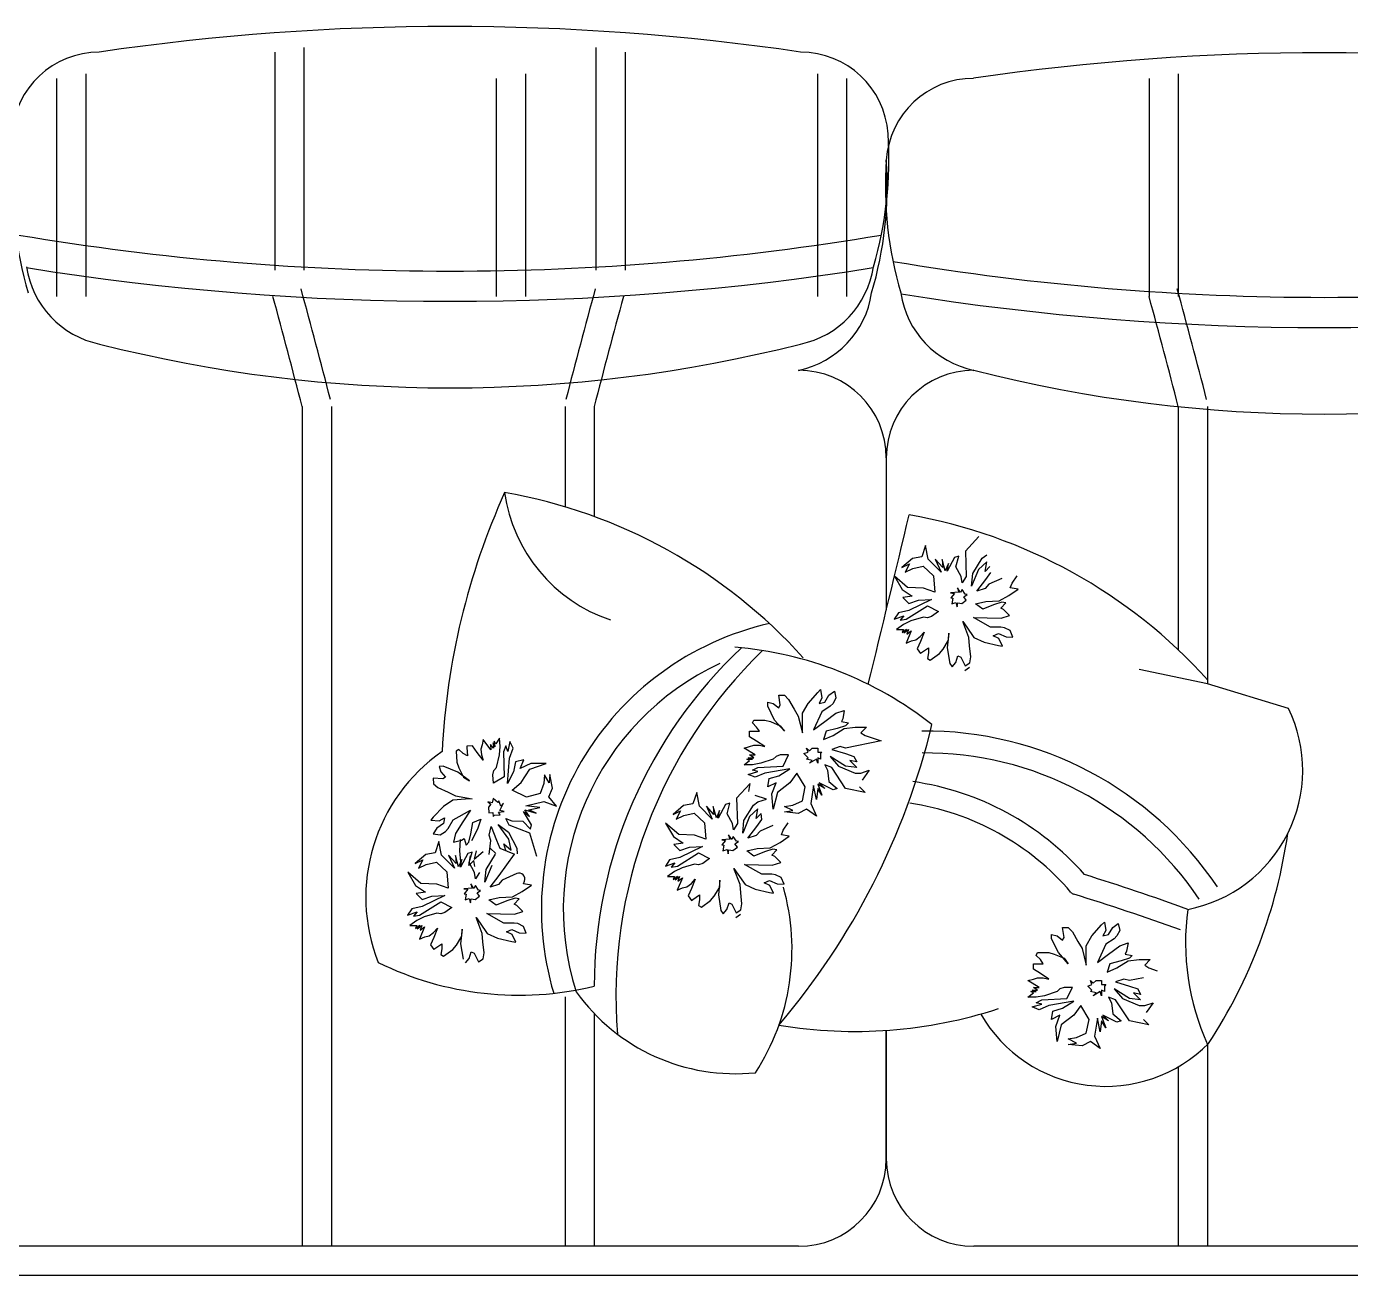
# Model space of a CAD drawing. Header units: millimetres. Extents: x -30782 to 40110, y 35885 to 73818.
# Drawn here: x 19587 to 20494, y 61384 to 62239 of the extents above; entities that cross this region are included whole.
import ezdxf

# ---------------------------------------------------------------- set-up
doc = ezdxf.new("R2010")
doc.units = ezdxf.units.MM

# ---------------------------------------------------------------- blocks, each defined once
blk = doc.blocks.new('A$C32DA33DD')
for p, q in [((1706.03, 2516.71), (1706.03, 2367.22)), ((1726.03, 2519.78), (1726.03, 2367.22)), ((1926.03, 2519.78), (1926.03, 2367.22)), ((1946.03, 2516.71), (1946.03, 2367.22)), ((1556.58, 2498.72), (1556.58, 2349.23)), ((1576.58, 2501.79), (1576.58, 2349.23)), ((1857.68, 2498.72), (1857.68, 2349.23)), ((1877.68, 2501.79), (1877.68, 2349.23)), ((2077.68, 2501.79), (2077.68, 2349.23)), ((2097.68, 2498.72), (2097.68, 2349.23)), ((2304.81, 2498.72), (2304.81, 2349.23)), ((2324.81, 2501.79), (2324.81, 2349.23)), ((1724.81, 2273.86), (1724.81, 1698.72)), ((1744.81, 2273.86), (1744.81, 1698.72)), ((1904.81, 2273.86), (1904.81, 2205.22)), ((1924.81, 2273.86), (1924.81, 2198.57)), ((2324.81, 2273.86), (2324.81, 2107.22)), ((2344.81, 2273.86), (2344.81, 2084.01)), ((2124.81, 2238.72), (2124.81, 2134.75)), ((2124.81, 2238.72), (2124.81, 2134.75)), ((2151.74, 2178.66), (2149.08, 2170.92)), ((2153.61, 2169.47), (2151.74, 2178.66)), ((2188.29, 2184.82), (2179.09, 2174.75)), ((2142.76, 2169.93), (2135.56, 2163.62)), ((2149.08, 2170.92), (2142.76, 2169.93)), ((2162.35, 2160.49), (2153.61, 2169.47)), ((2158.37, 2169.35), (2162.35, 2160.49)), ((2163.57, 2163.7), (2158.37, 2169.35)), ((2165.23, 2161.37), (2163.14, 2169.24)), ((2163.14, 2169.24), (2163.57, 2163.7)), ((2171.55, 2170.56), (2166.56, 2161.15)), ((2174.43, 2171.44), (2171.55, 2170.56)), ((2172.54, 2164.24), (2174.43, 2171.44)), ((2179.09, 2174.75), (2179.62, 2157.59)), ((2184.05, 2159.58), (2190.6, 2170.09)), ((2193.58, 2167.54), (2187.93, 2162.34)), ((2190.6, 2170.09), (2193.7, 2172.3)), ((2192.47, 2160.9), (2193.58, 2167.54)), ((2135.56, 2163.62), (2140.77, 2166.16)), ((2140.77, 2166.16), (2137.77, 2160.52)), ((2137.77, 2160.52), (2142.98, 2163.06)), ((2142.98, 2163.06), (2150.06, 2164.6)), ((2150.06, 2164.6), (2157.14, 2157.95)), ((2167.45, 2166.46), (2165.23, 2161.37)), ((2166.56, 2161.15), (2167.45, 2166.46)), ((2176.19, 2157.48), (2172.54, 2164.24)), ((2187.93, 2162.34), (2183.27, 2150.83)), ((2183.27, 2150.83), (2184.05, 2159.58)), ((2195.79, 2164.44), (2192.47, 2160.9)), ((2192.9, 2155.36), (2196.45, 2160.23)), ((2139.42, 2150), (2130.46, 2157.65)), ((2130.46, 2157.65), (2135.76, 2148.57)), ((2150.27, 2149.54), (2139.42, 2150)), ((2158.01, 2146.88), (2150.27, 2149.54)), ((2157.14, 2157.95), (2158.01, 2146.88)), ((2173.52, 2149.74), (2174.4, 2146.86)), ((2175.73, 2146.63), (2173.52, 2149.74)), ((2176.85, 2153.28), (2176.19, 2157.48)), ((2179.62, 2157.59), (2176.85, 2153.28)), ((2186.8, 2147.51), (2192.9, 2155.36)), ((2192.56, 2149.27), (2186.8, 2147.51)), ((2195.11, 2152.26), (2192.56, 2149.27)), ((2203.98, 2156.23), (2195.11, 2152.26)), ((2208.84, 2144.49), (2215.04, 2148.91)), ((2209.73, 2149.8), (2210.95, 2153.01)), ((2215.04, 2148.91), (2209.73, 2149.8)), ((2210.95, 2153.01), (2214.5, 2157.88)), ((2135.76, 2148.57), (2142.51, 2144.02)), ((2142.51, 2144.02), (2136.2, 2143.03)), ((2136.2, 2143.03), (2140.29, 2138.93)), ((2155.79, 2141.79), (2140.17, 2134.17)), ((2140.29, 2138.93), (2146.82, 2141.24)), ((2146.82, 2141.24), (2155.79, 2141.79)), ((2174.4, 2146.86), (2168.87, 2146.42)), ((2168.87, 2146.42), (2171.52, 2145.97)), ((2171.52, 2145.97), (2168.97, 2142.99)), ((2168.97, 2142.99), (2170.3, 2142.76)), ((2170.3, 2142.76), (2169.63, 2138.78)), ((2176.73, 2148.51), (2175.73, 2146.63)), ((2176.5, 2138.99), (2179.6, 2141.2)), ((2178.94, 2145.41), (2176.73, 2148.51)), ((2177.94, 2143.53), (2180.27, 2145.19)), ((2179.6, 2141.2), (2177.94, 2143.53)), ((2180.27, 2145.19), (2178.94, 2145.41)), ((2186.02, 2138.76), (2193.11, 2140.3)), ((2193.11, 2140.3), (2202.08, 2140.84)), ((2203.96, 2139.84), (2198.2, 2138.08)), ((2202.08, 2140.84), (2208.84, 2144.49)), ((2206.61, 2139.4), (2203.96, 2139.84)), ((2133.08, 2132.62), (2130.31, 2128.31)), ((2140.17, 2134.17), (2133.08, 2132.62)), ((2140.17, 2134.17), (2133.08, 2132.62)), ((2138.5, 2128.3), (2153.02, 2137.47)), ((2153.02, 2137.47), (2160.55, 2133.48)), ((2160.55, 2133.48), (2155.89, 2130.16)), ((2169.63, 2138.78), (2172.51, 2139.66)), ((2172.51, 2139.66), (2173.39, 2136.78)), ((2173.39, 2136.78), (2173.84, 2139.44)), ((2173.84, 2139.44), (2176.5, 2138.99)), ((2190.89, 2135.21), (2186.02, 2138.76)), ((2198.2, 2138.08), (2190.89, 2135.21)), ((2203.29, 2135.86), (2206.61, 2139.4)), ((2205.17, 2134.86), (2203.29, 2135.86)), ((2209.26, 2130.76), (2205.17, 2134.86)), ((2130.31, 2128.31), (2136.85, 2130.63)), ((2136.51, 2124.54), (2131.85, 2121.22)), ((2136.85, 2130.63), (2134.3, 2127.64)), ((2136.85, 2130.63), (2134.3, 2127.64)), ((2134.3, 2127.64), (2138.5, 2128.3)), ((2134.3, 2127.64), (2138.5, 2128.3)), ((2141.71, 2127.08), (2136.51, 2124.54)), ((2141.71, 2127.08), (2136.51, 2124.54)), ((2150.35, 2129.72), (2141.71, 2127.08)), ((2153.01, 2129.28), (2150.35, 2129.72)), ((2155.89, 2130.16), (2153.01, 2129.28)), ((2177.15, 2126.59), (2179.91, 2122.71)), ((2181.45, 2115.62), (2177.15, 2126.59)), ((2179.91, 2122.71), (2184.88, 2115.73)), ((2196.3, 2122.69), (2184.46, 2129.46)), ((2184.46, 2129.46), (2193.98, 2129.23)), ((2193.98, 2129.23), (2203.5, 2128.99)), ((2203.16, 2122.9), (2196.3, 2122.69)), ((2205.82, 2122.46), (2203.16, 2122.9)), ((2203.5, 2128.99), (2209.26, 2130.76)), ((2209.58, 2120.46), (2205.82, 2122.46)), ((2131.85, 2121.22), (2136.61, 2121.1)), ((2135.61, 2119.22), (2138.72, 2121.43)), ((2136.61, 2121.1), (2135.61, 2119.22)), ((2138.72, 2121.43), (2136.94, 2119)), ((2136.94, 2119), (2140.05, 2121.21)), ((2141.93, 2120.21), (2138.48, 2111.91)), ((2138.48, 2111.91), (2142.14, 2113.35)), ((2140.05, 2121.21), (2138.82, 2118)), ((2140.05, 2121.21), (2138.82, 2118)), ((2138.82, 2118), (2141.93, 2120.21)), ((2138.82, 2118), (2141.93, 2120.21)), ((2142.14, 2113.35), (2145.02, 2114.23)), ((2142.14, 2113.35), (2145.02, 2114.23)), ((2145.02, 2114.23), (2148.12, 2116.44)), ((2145.02, 2114.23), (2148.12, 2116.44)), ((2148.23, 2113.01), (2146.01, 2107.92)), ((2148.23, 2113.01), (2146.01, 2107.92)), ((2148.12, 2116.44), (2150.67, 2119.43)), ((2150.67, 2119.43), (2148.23, 2113.01)), ((2150.67, 2119.43), (2148.23, 2113.01)), ((2163.72, 2107.67), (2167.5, 2113.87)), ((2167.61, 2118.63), (2166.6, 2108.55)), ((2167.5, 2113.87), (2167.61, 2118.63)), ((2181.89, 2110.09), (2181.45, 2115.62)), ((2184.88, 2115.73), (2191.85, 2112.51)), ((2198.06, 2116.93), (2201.72, 2118.37)), ((2201.82, 2114.93), (2198.06, 2116.93)), ((2201.72, 2118.37), (2206.81, 2116.15)), ((2204.36, 2109.73), (2201.82, 2114.93)), ((2206.81, 2116.15), (2211.57, 2116.03)), ((2211.57, 2116.03), (2209.58, 2120.46)), ((2146.01, 2107.92), (2148.22, 2104.81)), ((2148.22, 2104.81), (2148.99, 2105.37)), ((2148.99, 2105.37), (2153.65, 2108.68)), ((2153.76, 2105.25), (2153.09, 2101.26)), ((2153.65, 2108.68), (2153.76, 2105.25)), ((2154.97, 2100.26), (2161.17, 2104.69)), ((2161.17, 2104.69), (2163.72, 2107.67)), ((2166.6, 2108.55), (2168.25, 2098.03)), ((2182.65, 2102.45), (2181.89, 2110.09)), ((2191.85, 2112.51), (2201.71, 2110.17)), ((2201.71, 2110.17), (2204.36, 2109.73)), ((2153.09, 2101.26), (2154.97, 2100.26)), ((2168.25, 2098.03), (2169.91, 2095.71)), ((2169.91, 2095.71), (2172.46, 2098.69)), ((2172.46, 2098.69), (2173.91, 2103.23)), ((2173.91, 2103.23), (2175.79, 2102.23)), ((2175.79, 2102.23), (2178.88, 2096.25)), ((2178.63, 2093.18), (2181.73, 2095.39)), ((2178.88, 2096.25), (2181.98, 2098.46)), ((2181.98, 2098.46), (2182.65, 2102.45)), ((2344.81, 2084.01), (2298.07, 2093.74)), ((2071.24, 2070.51), (2077.91, 2078.13)), ((2077.91, 2078.13), (2079.81, 2080.04)), ((2079.81, 2080.04), (2080.77, 2074.32)), ((2085.53, 2076.23), (2089.34, 2079.08)), ((2089.34, 2079.08), (2090.29, 2074.32)), ((2400.26, 2067.18), (2344.81, 2084.01)), ((2043.62, 2068.61), (2043.62, 2071.46)), ((2043.62, 2071.46), (2047.43, 2070.51)), ((2048.38, 2059.08), (2043.62, 2068.61)), ((2047.43, 2070.51), (2051.24, 2067.65)), ((2051.24, 2076.23), (2055.05, 2076.23)), ((2052.19, 2069.56), (2051.24, 2076.23)), ((2051.24, 2067.65), (2052.19, 2069.56)), ((2055.05, 2076.23), (2057.91, 2073.37)), ((2057.91, 2073.37), (2061.72, 2066.7)), ((2067.43, 2063.84), (2071.24, 2070.51)), ((2080.77, 2074.32), (2078.86, 2070.51)), ((2078.86, 2070.51), (2082.67, 2071.46)), ((2086.48, 2068.61), (2080.77, 2064.8)), ((2082.67, 2071.46), (2085.53, 2076.23)), ((2088.39, 2070.51), (2086.48, 2068.61)), ((2090.29, 2074.32), (2088.39, 2070.51)), ((2033.14, 2057.18), (2034.09, 2059.08)), ((2034.09, 2059.08), (2041.71, 2059.08)), ((2041.71, 2059.08), (2045.52, 2058.13)), ((2055.05, 2051.46), (2048.38, 2059.08)), ((2061.72, 2066.7), (2064.57, 2061.94)), ((2064.57, 2061.94), (2067.43, 2050.51)), ((2067.43, 2055.27), (2067.43, 2063.84)), ((2080.77, 2064.8), (2075.05, 2052.41)), ((2082.67, 2058.13), (2090.29, 2063.84)), ((2090.29, 2063.84), (2096.01, 2065.75)), ((2095.05, 2060.03), (2094.1, 2058.13)), ((2096.01, 2065.75), (2095.05, 2060.03)), ((2031.24, 2051.46), (2032.19, 2051.46)), ((2031.24, 2047.65), (2031.24, 2051.46)), ((2032.19, 2051.46), (2037.9, 2051.46)), ((2036, 2054.32), (2033.14, 2057.18)), ((2037.9, 2051.46), (2036, 2054.32)), ((2045.52, 2058.13), (2052.19, 2055.27)), ((2052.19, 2055.27), (2055.05, 2051.46)), ((2067.43, 2050.51), (2067.43, 2055.27)), ((2075.05, 2052.41), (2082.67, 2058.13)), ((2083.62, 2051.46), (2081.72, 2045.75)), ((2091.24, 2053.37), (2083.62, 2051.46)), ((2088.39, 2048.6), (2096.01, 2053.37)), ((2096.96, 2055.27), (2091.24, 2053.37)), ((2094.1, 2058.13), (2098.86, 2057.18)), ((2096.01, 2053.37), (2103.63, 2054.32)), ((2098.86, 2057.18), (2096.96, 2055.27)), ((2103.63, 2054.32), (2111.25, 2054.32)), ((2111.25, 2054.32), (2107.44, 2050.51)), ((2107.44, 2050.51), (2110.29, 2048.6)), ((1841.36, 2041.58), (1837.56, 2041.28)), ((1837.56, 2041.28), (1837.64, 2040.33)), ((1837.64, 2040.33), (1838.09, 2034.63)), ((1844.58, 2037.05), (1841.36, 2041.58)), ((1844.58, 2037.05), (1841.36, 2041.58)), ((1848.01, 2042.1), (1847.28, 2039.18)), ((1848.01, 2042.1), (1847.28, 2039.18)), ((1848.66, 2045.97), (1848.01, 2042.1)), ((1854.01, 2038.75), (1848.66, 2045.97)), ((1853.71, 2042.55), (1854.01, 2038.75)), ((1855.83, 2039.85), (1853.71, 2042.55)), ((1853.71, 2042.55), (1854.01, 2038.75)), ((1855.83, 2039.85), (1853.71, 2042.55)), ((1855.53, 2043.64), (1855.83, 2039.85)), ((1856.7, 2040.87), (1855.53, 2043.64)), ((1856.41, 2044.67), (1856.7, 2040.87)), ((1857.51, 2042.84), (1856.41, 2044.67)), ((1860.06, 2046.87), (1857.51, 2042.84)), ((1860, 2035.4), (1860.5, 2041.17)), ((1860, 2035.4), (1860.5, 2041.17)), ((1860.5, 2041.17), (1860.06, 2046.87)), ((1864.3, 2041.47), (1862.7, 2037.52)), ((1864.3, 2041.47), (1862.7, 2037.52)), ((1865.55, 2037.74), (1864.3, 2041.47)), ((1865.55, 2037.74), (1864.3, 2041.47)), ((1866.93, 2044.54), (1865.55, 2037.74)), ((1869.2, 2039.94), (1866.93, 2044.54)), ((2027.43, 2040.03), (2031.24, 2040.98)), ((2036, 2044.79), (2031.24, 2047.65)), ((2036, 2044.79), (2031.24, 2047.65)), ((2031.24, 2040.98), (2034.09, 2041.94)), ((2031.24, 2040.98), (2034.09, 2041.94)), ((2034.09, 2041.94), (2037.9, 2041.94)), ((2034.09, 2041.94), (2037.9, 2041.94)), ((2041.71, 2040.98), (2036, 2044.79)), ((2041.71, 2040.98), (2036, 2044.79)), ((2037.9, 2041.94), (2041.71, 2040.98)), ((2081.72, 2045.75), (2088.39, 2048.6)), ((2093.15, 2040.98), (2087.43, 2039.08)), ((2096.96, 2040.03), (2093.15, 2040.98)), ((2121.37, 2044.91), (2096.96, 2040.03)), ((2110.29, 2048.6), (2121.37, 2044.91)), ((1832.02, 2038.93), (1830.19, 2037.83)), ((1830.19, 2037.83), (1830.79, 2030.24)), ((1835.09, 2036.31), (1832.02, 2038.93)), ((1838.09, 2034.63), (1835.09, 2036.31)), ((1848.83, 2031.65), (1844.58, 2037.05)), ((1848.83, 2031.65), (1844.58, 2037.05)), ((1847.28, 2039.18), (1847.58, 2035.38)), ((1847.28, 2039.18), (1847.58, 2035.38)), ((1847.58, 2035.38), (1848.83, 2031.65)), ((1857.82, 2026.63), (1860, 2035.4)), ((1862.7, 2037.52), (1863.09, 2020.35)), ((1865.36, 2015.75), (1866.87, 2033.07)), ((1866.87, 2033.07), (1869.2, 2039.94)), ((1866.87, 2033.07), (1869.2, 2039.94)), ((1876.52, 2031.91), (1870.89, 2030.52)), ((1874.11, 2025.99), (1876.52, 2031.91)), ((2035.05, 2035.27), (2027.43, 2040.03)), ((2027.43, 2028.6), (2031.24, 2031.46)), ((2029.33, 2032.41), (2033.14, 2032.41)), ((2031.24, 2031.46), (2029.33, 2032.41)), ((2033.14, 2032.41), (2030.28, 2033.36)), ((2030.28, 2033.36), (2034.09, 2033.36)), ((2031.24, 2035.27), (2035.05, 2035.27)), ((2034.09, 2033.36), (2031.24, 2035.27)), ((2031.24, 2035.27), (2035.05, 2035.27)), ((2034.09, 2033.36), (2031.24, 2035.27)), ((2047.43, 2032.41), (2038.86, 2029.55)), ((2049.33, 2034.32), (2047.43, 2032.41)), ((2052.19, 2035.27), (2049.33, 2034.32)), ((2057.91, 2035.27), (2052.19, 2035.27)), ((2054.1, 2027.65), (2057.91, 2035.27)), ((2068.38, 2036.22), (2071.24, 2037.17)), ((2071.24, 2033.36), (2068.38, 2036.22)), ((2070.29, 2040.03), (2072.19, 2038.13)), ((2071.24, 2037.17), (2070.29, 2040.03)), ((2070.29, 2032.41), (2071.24, 2033.36)), ((2074.1, 2031.46), (2070.29, 2032.41)), ((2072.19, 2038.13), (2074.1, 2040.03)), ((2076.96, 2032.41), (2072.19, 2029.55)), ((2072.19, 2029.55), (2074.1, 2031.46)), ((2074.1, 2040.03), (2077.91, 2040.03)), ((2077.91, 2029.55), (2076.96, 2032.41)), ((2077.91, 2040.03), (2077.91, 2037.17)), ((2077.91, 2037.17), (2080.77, 2037.17)), ((2077.91, 2033.36), (2077.91, 2029.55)), ((2079.81, 2032.41), (2077.91, 2033.36)), ((2080.77, 2037.17), (2079.81, 2036.22)), ((2079.81, 2036.22), (2079.81, 2032.41)), ((2096.96, 2027.65), (2086.48, 2034.32)), ((2086.48, 2034.32), (2092.2, 2027.65)), ((2087.43, 2039.08), (2096.96, 2036.22)), ((2096.96, 2036.22), (2102.67, 2034.32)), ((2099.82, 2031.46), (2104.58, 2026.7)), ((2104.58, 2030.51), (2099.82, 2031.46)), ((2102.67, 2034.32), (2104.58, 2030.51)), ((1821.44, 2027.59), (1818.59, 2027.37)), ((1818.59, 2027.37), (1819.84, 2023.65)), ((1819.84, 2023.65), (1822.99, 2020.07)), ((1831.31, 2023.59), (1821.44, 2027.59)), ((1830.79, 2030.24), (1832.03, 2026.51)), ((1839.43, 2017.54), (1831.31, 2023.59)), ((1832.03, 2026.51), (1835.4, 2020.09)), ((1855.35, 2021.66), (1856.07, 2024.58)), ((1856.07, 2024.58), (1857.82, 2026.63)), ((1869.52, 2023.72), (1865.36, 2015.75)), ((1870.89, 2030.52), (1869.52, 2023.72)), ((1881.49, 2029.44), (1874.11, 2025.99)), ((1874.86, 2016.5), (1880.84, 2025.57)), ((1880.84, 2025.57), (1892.01, 2029.31)), ((1892.01, 2029.31), (1881.49, 2029.44)), ((2033.14, 2028.6), (2027.43, 2028.6)), ((2030.28, 2021.93), (2036.95, 2023.84)), ((2038.86, 2029.55), (2033.14, 2028.6)), ((2038.86, 2029.55), (2033.14, 2028.6)), ((2033.14, 2024.79), (2036.95, 2026.7)), ((2033.14, 2024.79), (2036.95, 2026.7)), ((2036.95, 2023.84), (2033.14, 2024.79)), ((2036.95, 2023.84), (2033.14, 2024.79)), ((2041.71, 2022.89), (2035.05, 2020.03)), ((2041.71, 2022.89), (2035.05, 2020.03)), ((2036.95, 2026.7), (2054.1, 2027.65)), ((2058.86, 2025.74), (2041.71, 2022.89)), ((2051.24, 2020.98), (2058.86, 2025.74)), ((2063.62, 2022.89), (2058.86, 2016.22)), ((2069.34, 2013.36), (2063.62, 2022.89)), ((2082.67, 2028.6), (2084.58, 2024.79)), ((2087.43, 2026.7), (2082.67, 2028.6)), ((2084.58, 2024.79), (2085.53, 2017.17)), ((2096.96, 2012.41), (2087.43, 2026.7)), ((2092.2, 2027.65), (2103.63, 2022.89)), ((2104.58, 2026.7), (2096.96, 2027.65)), ((2103.63, 2022.89), (2107.44, 2022.89)), ((2107.44, 2022.89), (2113.15, 2024.79)), ((2113.15, 2024.79), (2108.39, 2018.12)), ((1814.44, 2019.4), (1814.74, 2015.6)), ((1821.16, 2018.97), (1814.44, 2019.4)), ((1814.74, 2015.6), (1817.81, 2012.98)), ((1817.81, 2012.98), (1824.76, 2009.7)), ((1822.99, 2020.07), (1821.16, 2018.97)), ((1835.4, 2020.09), (1839.43, 2017.54)), ((1855.79, 2015.96), (1855.35, 2021.66)), ((1863.09, 2020.35), (1855.79, 2015.96)), ((1868.58, 2011.23), (1874.86, 2016.5)), ((1890.2, 2015.79), (1887.87, 2008.92)), ((1890.7, 2021.56), (1890.2, 2015.79)), ((1894, 2016.09), (1890.7, 2021.56)), ((1894.5, 2021.86), (1894, 2016.09)), ((1896.2, 2012.44), (1894.5, 2021.86)), ((2031.53, 2015.63), (2022.33, 2005.57)), ((2035.05, 2020.03), (2030.28, 2021.93)), ((2030.64, 2010.32), (2031.53, 2015.63)), ((2043.62, 2013.36), (2044.57, 2019.08)), ((2049.33, 2016.22), (2043.62, 2013.36)), ((2044.57, 2019.08), (2051.24, 2020.98)), ((2046.48, 2008.6), (2049.33, 2016.22)), ((2058.86, 2016.22), (2050.29, 2009.55)), ((2067.43, 2003.84), (2069.34, 2013.36)), ((2075.05, 2014.31), (2073.15, 2001.93)), ((2076.96, 2004.79), (2075.05, 2014.31)), ((2077.91, 2015.27), (2080.77, 2007.65)), ((2082.67, 2012.41), (2077.91, 2015.27)), ((2078.86, 2016.22), (2082.67, 2012.41)), ((2088.39, 2011.46), (2078.86, 2016.22)), ((2085.53, 2017.17), (2091.24, 2012.41)), ((2106.48, 2013.36), (2110.29, 2009.55)), ((1828.05, 2004.23), (1821.7, 1999.91)), ((1824.76, 2009.7), (1829.73, 2007.22)), ((1836.6, 2004.9), (1828.05, 2004.23)), ((1829.73, 2007.22), (1841.34, 2005.27)), ((1841.34, 2005.27), (1836.6, 2004.9)), ((1855.66, 2005.44), (1854.94, 2002.51)), ((1858.74, 2002.81), (1855.66, 2005.44)), ((1859.61, 2003.84), (1858.74, 2002.81)), ((1860.86, 2000.11), (1859.61, 2003.84)), ((1878.53, 2006.28), (1868.58, 2011.23)), ((1887.87, 2008.92), (1878.53, 2006.28)), ((1893.8, 2006.52), (1896.2, 2012.44)), ((1899.06, 2000.24), (1893.8, 2006.52)), ((1994.98, 2009.48), (1992.32, 2001.73)), ((1996.86, 2000.29), (1994.98, 2009.48)), ((2022.33, 2005.57), (2022.86, 1988.41)), ((2042.7, 2004.88), (2034.95, 2007.55)), ((2036.94, 2003.11), (2042.7, 2004.88)), ((2047.43, 1998.12), (2046.48, 2008.6)), ((2050.29, 2009.55), (2047.43, 1998.12)), ((2060.76, 2000.98), (2067.43, 2003.84)), ((2077.91, 2012.41), (2076.96, 2004.79)), ((2080.77, 2007.65), (2077.91, 2012.41)), ((2091.24, 2012.41), (2088.39, 2011.46)), ((2110.29, 2009.55), (2096.96, 2012.41)), ((1821.7, 1999.91), (1814.63, 1992.66)), ((1828.14, 1990.86), (1840.04, 1997.52)), ((1840.04, 1997.52), (1834.94, 1989.48)), ((1852.01, 2003.24), (1854.06, 2001.49)), ((1854.94, 2002.51), (1852.01, 2003.24)), ((1854.06, 2001.49), (1852.31, 1999.44)), ((1852.31, 1999.44), (1852.61, 1995.64)), ((1852.61, 1995.64), (1855.46, 1995.87)), ((1855.46, 1995.87), (1855.68, 1993.02)), ((1859.26, 1996.17), (1863.06, 1996.46)), ((1860.36, 1994.34), (1859.26, 1996.17)), ((1860.13, 1997.19), (1862.61, 2002.16)), ((1863.06, 1996.46), (1860.13, 1997.19)), ((1862.61, 2002.16), (1860.86, 2000.11)), ((1876.42, 1996.56), (1880.52, 1993.06)), ((1881.92, 1987.43), (1876.42, 1996.56)), ((1877.3, 1997.58), (1885.12, 1995.33)), ((1880.52, 1993.06), (1877.3, 1997.58)), ((1878.03, 2000.5), (1890.22, 2003.37)), ((1887.67, 1999.35), (1878.03, 2000.5)), ((1880.15, 1997.8), (1887.67, 1999.35)), ((1885.12, 1995.33), (1880.15, 1997.8)), ((1890.22, 2003.37), (1899.06, 2000.24)), ((1986.01, 2000.74), (1978.8, 1994.44)), ((1978.8, 1994.44), (1984.01, 1996.98)), ((1984.01, 1996.98), (1981.01, 1991.34)), ((1992.32, 2001.73), (1986.01, 2000.74)), ((1986.22, 1993.88), (1993.31, 1995.42)), ((1993.31, 1995.42), (2000.38, 1988.77)), ((2005.59, 1991.31), (1996.86, 2000.29)), ((2001.62, 2000.17), (2005.59, 1991.31)), ((2006.81, 1994.52), (2001.62, 2000.17)), ((2008.47, 1992.19), (2006.38, 2000.05)), ((2006.38, 2000.05), (2006.81, 1994.52)), ((2010.69, 1997.28), (2008.47, 1992.19)), ((2014.79, 2001.37), (2009.8, 1991.96)), ((2009.8, 1991.96), (2010.69, 1997.28)), ((2017.67, 2002.25), (2014.79, 2001.37)), ((2015.78, 1995.06), (2017.67, 2002.25)), ((2019.43, 1988.3), (2015.78, 1995.06)), ((2027.29, 1990.39), (2033.84, 2000.9)), ((2036.83, 1998.35), (2031.17, 1993.16)), ((2033.84, 2000.9), (2036.94, 2003.11)), ((2035.71, 1991.71), (2036.83, 1998.35)), ((2039.04, 1995.25), (2035.71, 1991.71)), ((2039.7, 1991.04), (2039.04, 1995.25)), ((2055.05, 2000.03), (2060.76, 2000.98)), ((2060.76, 1997.17), (2055.05, 2000.03)), ((2055.05, 1996.22), (2060.76, 1997.17)), ((2064.57, 1995.26), (2055.05, 1996.22)), ((2070.29, 1998.12), (2064.57, 1995.26)), ((2076.96, 1993.36), (2070.29, 1998.12)), ((2073.15, 2001.93), (2076.96, 1993.36)), ((1814.63, 1992.66), (1812.88, 1990.62)), ((1812.88, 1990.62), (1818.65, 1990.11)), ((1821.65, 1988.44), (1817.12, 1985.22)), ((1818.65, 1990.11), (1822.3, 1992.31)), ((1822.3, 1992.31), (1821.65, 1988.44)), ((1824.79, 1984.86), (1828.14, 1990.86)), ((1834.94, 1989.48), (1829.84, 1981.44)), ((1840.36, 1981.31), (1841.66, 1989.05)), ((1841.66, 1989.05), (1847.21, 1991.4)), ((1847.21, 1991.4), (1844.88, 1984.53)), ((1852.85, 1980.38), (1854.3, 1986.22)), ((1854.3, 1986.22), (1857.9, 1976.95)), ((1855.68, 1993.02), (1856.56, 1994.04)), ((1856.56, 1994.04), (1860.36, 1994.34)), ((1866.44, 1977.62), (1858.98, 1987.54)), ((1858.98, 1987.54), (1866.07, 1982.37)), ((1864.38, 1991.79), (1868.32, 1990.19)), ((1866.65, 1987.19), (1864.38, 1991.79)), ((1880.79, 1981.65), (1866.65, 1987.19)), ((1868.32, 1990.19), (1876, 1989.84)), ((1876, 1989.84), (1881.19, 1984.51)), ((1881.19, 1984.51), (1881.92, 1987.43)), ((1982.66, 1980.82), (1973.7, 1988.47)), ((1973.7, 1988.47), (1979, 1979.38)), ((1981.01, 1991.34), (1986.22, 1993.88)), ((2000.38, 1988.77), (2001.26, 1977.69)), ((2020.09, 1984.09), (2019.43, 1988.3)), ((2022.86, 1988.41), (2020.09, 1984.09)), ((2031.17, 1993.16), (2026.51, 1981.65)), ((2026.51, 1981.65), (2027.29, 1990.39)), ((2030.05, 1978.32), (2036.15, 1986.17)), ((2036.15, 1986.17), (2039.7, 1991.04)), ((2047.22, 1987.05), (2038.36, 1983.07)), ((2054.19, 1983.83), (2057.74, 1988.69)), ((1817.12, 1985.22), (1814.57, 1981.19)), ((1814.57, 1981.19), (1819.39, 1980.62)), ((1819.39, 1980.62), (1823.04, 1982.81)), ((1823.04, 1982.81), (1824.79, 1984.86)), ((1829.84, 1981.44), (1828.39, 1975.59)), ((1828.39, 1975.59), (1834.01, 1976.99)), ((1832.92, 1977.31), (1832.57, 1969.64)), ((1834.01, 1976.99), (1835.83, 1978.09)), ((1835.83, 1978.09), (1837.16, 1973.41)), ((1838.91, 1975.46), (1840.36, 1981.31)), ((1844.88, 1984.53), (1840.73, 1976.56)), ((1854.1, 1976.65), (1852.85, 1980.38)), ((1852.95, 1967.01), (1854.1, 1976.65)), ((1857.9, 1976.95), (1860.24, 1971.4)), ((1866.07, 1982.37), (1871.71, 1971.35)), ((1867.99, 1970.1), (1866.44, 1977.62)), ((1885.53, 1965.74), (1880.79, 1981.65)), ((1979, 1979.38), (1985.75, 1974.83)), ((1993.51, 1980.36), (1982.66, 1980.82)), ((2001.26, 1977.69), (1993.51, 1980.36)), ((2017.64, 1977.67), (2012.11, 1977.24)), ((2012.11, 1977.24), (2014.76, 1976.79)), ((2014.76, 1976.79), (2012.21, 1973.8)), ((2016.76, 1980.55), (2017.64, 1977.67)), ((2018.97, 1977.45), (2016.76, 1980.55)), ((2019.97, 1979.33), (2018.97, 1977.45)), ((2022.18, 1976.23), (2019.97, 1979.33)), ((2035.81, 1980.09), (2030.05, 1978.32)), ((2038.36, 1983.07), (2035.81, 1980.09)), ((2052.08, 1975.3), (2058.28, 1979.73)), ((2052.97, 1980.62), (2054.19, 1983.83)), ((2058.28, 1979.73), (2052.97, 1980.62)), ((1815.8, 1968.18), (1809.49, 1967.19)), ((1818.47, 1975.93), (1815.8, 1968.18)), ((1820.34, 1966.74), (1818.47, 1975.93)), ((1832.57, 1969.64), (1833.16, 1962.04)), ((1838.28, 1967.82), (1833.28, 1958.41)), ((1837.16, 1973.41), (1838.91, 1975.46)), ((1841.16, 1968.7), (1838.28, 1967.82)), ((1839.27, 1961.51), (1841.16, 1968.7)), ((1844.03, 1969.65), (1842.58, 1963.8)), ((1842.58, 1963.8), (1848.85, 1969.07)), ((1853.45, 1971.34), (1857.55, 1967.84)), ((1860.24, 1971.4), (1870.34, 1967.31)), ((1862.87, 1974.47), (1867.99, 1970.1)), ((1864.19, 1969.8), (1862.87, 1974.47)), ((1871.71, 1971.35), (1872.01, 1967.55)), ((1985.75, 1974.83), (1979.44, 1973.84)), ((1979.44, 1973.84), (1983.53, 1969.74)), ((1981.75, 1959.11), (1996.26, 1968.29)), ((1999.04, 1972.6), (1983.41, 1964.98)), ((1983.53, 1969.74), (1990.07, 1972.06)), ((1990.07, 1972.06), (1999.04, 1972.6)), ((1996.26, 1968.29), (2003.79, 1964.29)), ((2012.21, 1973.8), (2013.54, 1973.58)), ((2013.54, 1973.58), (2012.87, 1969.59)), ((2012.87, 1969.59), (2015.75, 1970.48)), ((2015.75, 1970.48), (2016.64, 1967.6)), ((2016.64, 1967.6), (2017.08, 1970.25)), ((2017.08, 1970.25), (2019.74, 1969.81)), ((2019.74, 1969.81), (2022.84, 1972.02)), ((2021.18, 1974.35), (2023.51, 1976)), ((2022.84, 1972.02), (2021.18, 1974.35)), ((2023.51, 1976), (2022.18, 1976.23)), ((2029.26, 1969.57), (2036.35, 1971.12)), ((2034.13, 1966.03), (2029.26, 1969.57)), ((2041.44, 1968.89), (2034.13, 1966.03)), ((2036.35, 1971.12), (2045.32, 1971.66)), ((2047.2, 1970.66), (2041.44, 1968.89)), ((2045.32, 1971.66), (2052.08, 1975.3)), ((2046.53, 1966.67), (2049.86, 1970.21)), ((2049.86, 1970.21), (2047.2, 1970.66)), ((1809.49, 1967.19), (1802.28, 1960.89)), ((1802.28, 1960.89), (1807.49, 1963.43)), ((1807.49, 1963.43), (1804.49, 1957.79)), ((1804.49, 1957.79), (1809.7, 1960.33)), ((1809.7, 1960.33), (1816.79, 1961.87)), ((1816.79, 1961.87), (1823.87, 1955.22)), ((1829.08, 1957.76), (1820.34, 1966.74)), ((1830.3, 1960.97), (1825.1, 1966.62)), ((1825.1, 1966.62), (1829.08, 1957.76)), ((1829.86, 1966.5), (1830.3, 1960.97)), ((1831.96, 1958.64), (1829.86, 1966.5)), ((1834.18, 1963.73), (1831.96, 1958.64)), ((1833.28, 1958.41), (1834.18, 1963.73)), ((1839.02, 1959.51), (1840.13, 1966.15)), ((1842.35, 1963.04), (1839.02, 1959.51)), ((1842.91, 1954.75), (1839.27, 1961.51)), ((1843, 1958.84), (1842.35, 1963.04)), ((1854.66, 1959.61), (1849.99, 1948.1)), ((1850.78, 1956.84), (1857.32, 1967.35)), ((1859.63, 1952.62), (1870.34, 1967.31)), ((1976.33, 1963.44), (1973.55, 1959.12)), ((1973.55, 1959.12), (1980.09, 1961.44)), ((1983.41, 1964.98), (1976.33, 1963.44)), ((1983.41, 1964.98), (1976.33, 1963.44)), ((1980.09, 1961.44), (1977.54, 1958.45)), ((1980.09, 1961.44), (1977.54, 1958.45)), ((1977.54, 1958.45), (1981.75, 1959.11)), ((1977.54, 1958.45), (1981.75, 1959.11)), ((1993.6, 1960.54), (1984.96, 1957.89)), ((1996.25, 1960.09), (1993.6, 1960.54)), ((1999.13, 1960.97), (1996.25, 1960.09)), ((2003.79, 1964.29), (1999.13, 1960.97)), ((2039.54, 1953.51), (2027.7, 1960.28)), ((2027.7, 1960.28), (2037.22, 1960.04)), ((2037.22, 1960.04), (2046.74, 1959.81)), ((2048.41, 1965.68), (2046.53, 1966.67)), ((2046.74, 1959.81), (2052.5, 1961.57)), ((2052.5, 1961.57), (2048.41, 1965.68)), ((1797.18, 1954.92), (1802.49, 1945.83)), ((1806.14, 1947.27), (1797.18, 1954.92)), ((1823.87, 1955.22), (1824.74, 1944.14)), ((1843.57, 1950.54), (1842.91, 1954.75)), ((1846.35, 1954.86), (1843.57, 1950.54)), ((1849.99, 1948.1), (1850.78, 1956.84)), ((1853.53, 1944.77), (1859.63, 1952.62)), ((1861.84, 1949.52), (1859.29, 1946.54)), ((1871.78, 1953.98), (1861.84, 1949.52)), ((1979.75, 1955.35), (1975.09, 1952.04)), ((1975.09, 1952.04), (1979.85, 1951.92)), ((1978.86, 1950.04), (1981.96, 1952.25)), ((1979.85, 1951.92), (1978.86, 1950.04)), ((1984.96, 1957.89), (1979.75, 1955.35)), ((1984.96, 1957.89), (1979.75, 1955.35)), ((1981.96, 1952.25), (1980.18, 1949.81)), ((1980.18, 1949.81), (1983.29, 1952.03)), ((1985.17, 1951.03), (1981.73, 1942.73)), ((1983.29, 1952.03), (1982.07, 1948.82)), ((1983.29, 1952.03), (1982.07, 1948.82)), ((1982.07, 1948.82), (1985.17, 1951.03)), ((1982.07, 1948.82), (1985.17, 1951.03)), ((1991.36, 1947.25), (1993.92, 1950.24)), ((1993.92, 1950.24), (1991.47, 1943.82)), ((1993.92, 1950.24), (1991.47, 1943.82)), ((2010.86, 1949.44), (2009.85, 1939.37)), ((2010.74, 1944.68), (2010.86, 1949.44)), ((2020.39, 1957.41), (2023.15, 1953.53)), ((2024.69, 1946.44), (2020.39, 1957.41)), ((2023.15, 1953.53), (2028.12, 1946.54)), ((2046.4, 1953.72), (2039.54, 1953.51)), ((2049.06, 1953.27), (2046.4, 1953.72)), ((2052.82, 1951.28), (2049.06, 1953.27)), ((2054.81, 1946.84), (2052.82, 1951.28)), ((1802.49, 1945.83), (1809.24, 1941.28)), ((1809.24, 1941.28), (1802.92, 1940.29)), ((1816.99, 1946.81), (1806.14, 1947.27)), ((1824.74, 1944.14), (1816.99, 1946.81)), ((1841.13, 1944.12), (1835.59, 1943.69)), ((1835.59, 1943.69), (1838.25, 1943.24)), ((1838.25, 1943.24), (1835.7, 1940.25)), ((1842.46, 1943.9), (1840.25, 1947)), ((1840.25, 1947), (1841.13, 1944.12)), ((1843.46, 1945.78), (1842.46, 1943.9)), ((1845.67, 1942.68), (1843.46, 1945.78)), ((1844.67, 1940.8), (1846.99, 1942.45)), ((1846.33, 1938.47), (1844.67, 1940.8)), ((1846.99, 1942.45), (1845.67, 1942.68)), ((1859.29, 1946.54), (1853.53, 1944.77)), ((1868.8, 1938.11), (1875.56, 1941.75)), ((1875.56, 1941.75), (1881.77, 1946.18)), ((1876.45, 1947.07), (1877.15, 1948.91)), ((1881.77, 1946.18), (1876.45, 1947.07)), ((1981.73, 1942.73), (1985.38, 1944.16)), ((1985.38, 1944.16), (1988.26, 1945.04)), ((1985.38, 1944.16), (1988.26, 1945.04)), ((1988.26, 1945.04), (1991.36, 1947.25)), ((1988.26, 1945.04), (1991.36, 1947.25)), ((1991.47, 1943.82), (1989.25, 1938.73)), ((1991.47, 1943.82), (1989.25, 1938.73)), ((2006.97, 1938.49), (2010.74, 1944.68)), ((2025.13, 1940.9), (2024.69, 1946.44)), ((2025.89, 1933.26), (2025.13, 1940.9)), ((2028.12, 1946.54), (2035.1, 1943.32)), ((2035.1, 1943.32), (2044.95, 1940.99)), ((2041.3, 1947.75), (2044.96, 1949.18)), ((2045.06, 1945.75), (2041.3, 1947.75)), ((2044.95, 1940.99), (2047.61, 1940.54)), ((2044.96, 1949.18), (2050.05, 1946.96)), ((2047.61, 1940.54), (2045.06, 1945.75)), ((2050.05, 1946.96), (2054.81, 1946.84)), ((1806.9, 1931.43), (1799.81, 1929.89)), ((1806.9, 1931.43), (1799.81, 1929.89)), ((1802.92, 1940.29), (1807.01, 1936.19)), ((1805.23, 1925.56), (1819.75, 1934.74)), ((1822.52, 1939.05), (1806.9, 1931.43)), ((1807.01, 1936.19), (1813.55, 1938.51)), ((1813.55, 1938.51), (1822.52, 1939.05)), ((1819.75, 1934.74), (1827.27, 1930.74)), ((1835.7, 1940.25), (1837.03, 1940.03)), ((1837.03, 1940.03), (1836.36, 1936.04)), ((1836.36, 1936.04), (1839.24, 1936.93)), ((1839.24, 1936.93), (1840.12, 1934.05)), ((1840.12, 1934.05), (1840.57, 1936.7)), ((1840.57, 1936.7), (1843.22, 1936.26)), ((1843.22, 1936.26), (1846.33, 1938.47)), ((1852.74, 1936.02), (1859.83, 1937.57)), ((1857.61, 1932.48), (1852.74, 1936.02)), ((1864.92, 1935.34), (1857.61, 1932.48)), ((1859.83, 1937.57), (1868.8, 1938.11)), ((1870.68, 1937.11), (1864.92, 1935.34)), ((1870.01, 1933.12), (1873.34, 1936.66)), ((1871.9, 1932.13), (1870.01, 1933.12)), ((1873.34, 1936.66), (1870.68, 1937.11)), ((1875.99, 1928.02), (1871.9, 1932.13)), ((1989.25, 1938.73), (1991.46, 1935.63)), ((1991.46, 1935.63), (1992.24, 1936.18)), ((1992.24, 1936.18), (1996.89, 1939.5)), ((1997, 1936.06), (1996.33, 1932.08)), ((1996.33, 1932.08), (1998.21, 1931.08)), ((1996.89, 1939.5), (1997, 1936.06)), ((1998.21, 1931.08), (2004.42, 1935.5)), ((2004.42, 1935.5), (2006.97, 1938.49)), ((2009.85, 1939.37), (2011.49, 1928.85)), ((2015.7, 1929.51), (2017.15, 1934.05)), ((2017.15, 1934.05), (2019.03, 1933.05)), ((2019.03, 1933.05), (2022.12, 1927.06)), ((2025.22, 1929.27), (2025.89, 1933.26)), ((1799.81, 1929.89), (1797.04, 1925.57)), ((1797.04, 1925.57), (1803.57, 1927.89)), ((1803.57, 1927.89), (1801.02, 1924.9)), ((1803.57, 1927.89), (1801.02, 1924.9)), ((1801.02, 1924.9), (1805.23, 1925.56)), ((1801.02, 1924.9), (1805.23, 1925.56)), ((1808.44, 1924.34), (1803.23, 1921.8)), ((1808.44, 1924.34), (1803.23, 1921.8)), ((1817.08, 1926.99), (1808.44, 1924.34)), ((1819.74, 1926.54), (1817.08, 1926.99)), ((1822.62, 1927.42), (1819.74, 1926.54)), ((1827.27, 1930.74), (1822.62, 1927.42)), ((1848.18, 1912.89), (1843.87, 1923.86)), ((1843.87, 1923.86), (1846.63, 1919.98)), ((1863.02, 1919.96), (1851.18, 1926.73)), ((1851.18, 1926.73), (1860.7, 1926.49)), ((1860.7, 1926.49), (1870.23, 1926.26)), ((1870.23, 1926.26), (1875.99, 1928.02)), ((2011.49, 1928.85), (2013.15, 1926.52)), ((2013.15, 1926.52), (2015.7, 1929.51)), ((2021.87, 1924), (2024.97, 1926.21)), ((2022.12, 1927.06), (2025.22, 1929.27)), ((1803.23, 1921.8), (1798.58, 1918.49)), ((1798.58, 1918.49), (1803.34, 1918.37)), ((1802.34, 1916.49), (1805.44, 1918.7)), ((1803.34, 1918.37), (1802.34, 1916.49)), ((1805.44, 1918.7), (1803.67, 1916.26)), ((1803.67, 1916.26), (1806.77, 1918.48)), ((1808.65, 1917.48), (1805.21, 1909.18)), ((1806.77, 1918.48), (1805.55, 1915.27)), ((1806.77, 1918.48), (1805.55, 1915.27)), ((1805.55, 1915.27), (1808.65, 1917.48)), ((1805.55, 1915.27), (1808.65, 1917.48)), ((1811.75, 1911.49), (1814.85, 1913.7)), ((1811.75, 1911.49), (1814.85, 1913.7)), ((1814.85, 1913.7), (1817.4, 1916.69)), ((1817.4, 1916.69), (1814.96, 1910.27)), ((1817.4, 1916.69), (1814.96, 1910.27)), ((1834.34, 1915.89), (1833.33, 1905.82)), ((1834.22, 1911.13), (1834.34, 1915.89)), ((1846.63, 1919.98), (1851.61, 1912.99)), ((1869.89, 1920.17), (1863.02, 1919.96)), ((1864.79, 1914.2), (1868.44, 1915.63)), ((1868.55, 1912.2), (1864.79, 1914.2)), ((1868.44, 1915.63), (1873.53, 1913.41)), ((1872.54, 1919.72), (1869.89, 1920.17)), ((1876.31, 1917.73), (1872.54, 1919.72)), ((1873.53, 1913.41), (1878.29, 1913.29)), ((1878.29, 1913.29), (1876.31, 1917.73)), ((2245.61, 1917.01), (2249.42, 1917.01)), ((2246.56, 1910.34), (2245.61, 1917.01)), ((2249.42, 1917.01), (2252.28, 1914.15)), ((2252.28, 1914.15), (2256.09, 1907.49)), ((2265.61, 1911.3), (2272.28, 1918.92)), ((2272.28, 1918.92), (2274.19, 1920.82)), ((2275.14, 1915.11), (2273.23, 1911.3)), ((2274.19, 1920.82), (2275.14, 1915.11)), ((2277.04, 1912.25), (2279.9, 1917.01)), ((2279.9, 1917.01), (2283.71, 1919.87)), ((2284.66, 1915.11), (2282.76, 1911.3)), ((2283.71, 1919.87), (2284.66, 1915.11)), ((1805.21, 1909.18), (1808.87, 1910.61)), ((1808.87, 1910.61), (1811.75, 1911.49)), ((1808.87, 1910.61), (1811.75, 1911.49)), ((1814.96, 1910.27), (1812.73, 1905.18)), ((1814.96, 1910.27), (1812.73, 1905.18)), ((1812.73, 1905.18), (1814.95, 1902.08)), ((1815.72, 1902.63), (1820.38, 1905.95)), ((1820.38, 1905.95), (1820.48, 1902.51)), ((1827.9, 1901.95), (1830.45, 1904.94)), ((1830.45, 1904.94), (1834.22, 1911.13)), ((1833.33, 1905.82), (1834.98, 1895.3)), ((1848.61, 1907.35), (1848.18, 1912.89)), ((1849.38, 1899.71), (1848.61, 1907.35)), ((1851.61, 1912.99), (1858.58, 1909.78)), ((1858.58, 1909.78), (1868.43, 1907.44)), ((1868.43, 1907.44), (1871.09, 1906.99)), ((1871.09, 1906.99), (1868.55, 1912.2)), ((2237.99, 1909.39), (2237.99, 1912.25)), ((2237.99, 1912.25), (2241.8, 1911.3)), ((2242.75, 1899.87), (2237.99, 1909.39)), ((2241.8, 1911.3), (2245.61, 1908.44)), ((2245.61, 1908.44), (2246.56, 1910.34)), ((2256.09, 1907.49), (2258.95, 1902.72)), ((2261.8, 1904.63), (2265.61, 1911.3)), ((2261.8, 1896.06), (2261.8, 1904.63)), ((2275.14, 1905.58), (2269.42, 1893.2)), ((2273.23, 1911.3), (2277.04, 1912.25)), ((2280.85, 1909.39), (2275.14, 1905.58)), ((2277.04, 1898.91), (2284.66, 1904.63)), ((2282.76, 1911.3), (2280.85, 1909.39)), ((2284.66, 1904.63), (2290.38, 1906.53)), ((2290.38, 1906.53), (2289.43, 1900.82)), ((1814.95, 1902.08), (1815.72, 1902.63)), ((1820.48, 1902.51), (1819.81, 1898.53)), ((1819.81, 1898.53), (1821.69, 1897.53)), ((1821.69, 1897.53), (1827.9, 1901.95)), ((1836.64, 1892.97), (1839.19, 1895.96)), ((1839.19, 1895.96), (1840.63, 1900.5)), ((1840.63, 1900.5), (1842.51, 1899.5)), ((1842.51, 1899.5), (1845.61, 1893.51)), ((1845.61, 1893.51), (1848.71, 1895.73)), ((1848.71, 1895.73), (1849.38, 1899.71)), ((2227.51, 1897.96), (2228.47, 1899.87)), ((2230.37, 1895.1), (2227.51, 1897.96)), ((2228.47, 1899.87), (2236.09, 1899.87)), ((2232.28, 1892.25), (2230.37, 1895.1)), ((2236.09, 1899.87), (2239.9, 1898.91)), ((2239.9, 1898.91), (2246.56, 1896.06)), ((2249.42, 1892.25), (2242.75, 1899.87)), ((2246.56, 1896.06), (2249.42, 1892.25)), ((2258.95, 1902.72), (2261.8, 1891.29)), ((2261.8, 1891.29), (2261.8, 1896.06)), ((2269.42, 1893.2), (2277.04, 1898.91)), ((2291.33, 1896.06), (2285.62, 1894.15)), ((2289.43, 1900.82), (2288.47, 1898.91)), ((2288.47, 1898.91), (2293.24, 1897.96)), ((2290.38, 1894.15), (2298, 1895.1)), ((2293.24, 1897.96), (2291.33, 1896.06)), ((2298, 1895.1), (2305.62, 1895.1)), ((2305.62, 1895.1), (2301.81, 1891.29)), ((2225.61, 1892.25), (2226.56, 1892.25)), ((2225.61, 1888.44), (2225.61, 1892.25)), ((2230.37, 1885.58), (2225.61, 1888.44)), ((2230.37, 1885.58), (2225.61, 1888.44)), ((2226.56, 1892.25), (2232.28, 1892.25)), ((2278, 1892.25), (2276.09, 1886.53)), ((2276.09, 1886.53), (2282.76, 1889.39)), ((2285.62, 1894.15), (2278, 1892.25)), ((2282.76, 1889.39), (2290.38, 1894.15)), ((2301.81, 1891.29), (2304.67, 1889.39)), ((2304.67, 1889.39), (2310.38, 1887.48)), ((2221.8, 1880.82), (2225.61, 1881.77)), ((2229.42, 1876.05), (2221.8, 1880.82)), ((2225.61, 1881.77), (2228.47, 1882.72)), ((2225.61, 1881.77), (2228.47, 1882.72)), ((2228.47, 1882.72), (2232.28, 1882.72)), ((2228.47, 1882.72), (2232.28, 1882.72)), ((2236.09, 1881.77), (2230.37, 1885.58)), ((2236.09, 1881.77), (2230.37, 1885.58)), ((2232.28, 1882.72), (2236.09, 1881.77)), ((2262.76, 1877.01), (2265.61, 1877.96)), ((2265.61, 1874.15), (2262.76, 1877.01)), ((2264.66, 1880.82), (2266.57, 1878.91)), ((2265.61, 1877.96), (2264.66, 1880.82)), ((2266.57, 1878.91), (2268.47, 1880.82)), ((2268.47, 1880.82), (2272.28, 1880.82)), ((2272.28, 1880.82), (2272.28, 1877.96)), ((2272.28, 1877.96), (2275.14, 1877.96)), ((2275.14, 1877.96), (2274.19, 1877.01)), ((2274.19, 1877.01), (2274.19, 1873.2)), ((2287.52, 1881.77), (2281.81, 1879.86)), ((2281.81, 1879.86), (2291.33, 1877.01)), ((2291.33, 1880.82), (2287.52, 1881.77)), ((2300.86, 1882.72), (2291.33, 1880.82)), ((2291.33, 1877.01), (2297.05, 1875.1)), ((1904.81, 1869.65), (1904.81, 1698.72)), ((2221.8, 1869.39), (2225.61, 1872.24)), ((2227.51, 1869.39), (2221.8, 1869.39)), ((2223.7, 1873.2), (2227.51, 1873.2)), ((2225.61, 1872.24), (2223.7, 1873.2)), ((2224.66, 1874.15), (2228.47, 1874.15)), ((2227.51, 1873.2), (2224.66, 1874.15)), ((2225.61, 1876.05), (2229.42, 1876.05)), ((2228.47, 1874.15), (2225.61, 1876.05)), ((2225.61, 1876.05), (2229.42, 1876.05)), ((2228.47, 1874.15), (2225.61, 1876.05)), ((2233.23, 1870.34), (2227.51, 1869.39)), ((2233.23, 1870.34), (2227.51, 1869.39)), ((2231.32, 1867.48), (2248.47, 1868.43)), ((2241.8, 1873.2), (2233.23, 1870.34)), ((2243.71, 1875.1), (2241.8, 1873.2)), ((2246.56, 1876.05), (2243.71, 1875.1)), ((2252.28, 1876.05), (2246.56, 1876.05)), ((2248.47, 1868.43), (2252.28, 1876.05)), ((2264.66, 1873.2), (2265.61, 1874.15)), ((2268.47, 1872.24), (2264.66, 1873.2)), ((2271.33, 1873.2), (2266.57, 1870.34)), ((2266.57, 1870.34), (2268.47, 1872.24)), ((2272.28, 1870.34), (2271.33, 1873.2)), ((2272.28, 1874.15), (2272.28, 1870.34)), ((2274.19, 1873.2), (2272.28, 1874.15)), ((2277.04, 1869.39), (2278.95, 1865.58)), ((2281.81, 1867.48), (2277.04, 1869.39)), ((2291.33, 1868.43), (2280.85, 1875.1)), ((2280.85, 1875.1), (2286.57, 1868.43)), ((2286.57, 1868.43), (2298, 1863.67)), ((2298.95, 1867.48), (2291.33, 1868.43)), ((2294.19, 1872.24), (2298.95, 1867.48)), ((2298.95, 1871.29), (2294.19, 1872.24)), ((2297.05, 1875.1), (2298.95, 1871.29)), ((2224.66, 1862.72), (2231.32, 1864.62)), ((2229.42, 1860.81), (2224.66, 1862.72)), ((2227.51, 1865.58), (2231.32, 1867.48)), ((2227.51, 1865.58), (2231.32, 1867.48)), ((2231.32, 1864.62), (2227.51, 1865.58)), ((2231.32, 1864.62), (2227.51, 1865.58)), ((2236.09, 1863.67), (2229.42, 1860.81)), ((2236.09, 1863.67), (2229.42, 1860.81)), ((2253.23, 1866.53), (2236.09, 1863.67)), ((2237.99, 1854.15), (2238.94, 1859.86)), ((2238.94, 1859.86), (2245.61, 1861.77)), ((2245.61, 1861.77), (2253.23, 1866.53)), ((2257.99, 1863.67), (2253.23, 1857)), ((2263.71, 1854.15), (2257.99, 1863.67)), ((2278.95, 1865.58), (2279.9, 1857.96)), ((2291.33, 1853.19), (2281.81, 1867.48)), ((2298, 1863.67), (2301.81, 1863.67)), ((2301.81, 1863.67), (2307.52, 1865.58)), ((2307.52, 1865.58), (2302.76, 1858.91)), ((1924.81, 1858.19), (1924.81, 1698.72)), ((2243.71, 1857), (2237.99, 1854.15)), ((2240.85, 1849.38), (2243.71, 1857)), ((2244.66, 1850.34), (2241.8, 1838.91)), ((2253.23, 1857), (2244.66, 1850.34)), ((2261.8, 1844.62), (2263.71, 1854.15)), ((2269.42, 1855.1), (2267.52, 1842.72)), ((2271.33, 1845.57), (2269.42, 1855.1)), ((2272.28, 1853.19), (2271.33, 1845.57)), ((2272.28, 1856.05), (2275.14, 1848.43)), ((2277.04, 1853.19), (2272.28, 1856.05)), ((2275.14, 1848.43), (2272.28, 1853.19)), ((2273.23, 1857), (2277.04, 1853.19)), ((2282.76, 1852.24), (2273.23, 1857)), ((2279.9, 1857.96), (2285.62, 1853.19)), ((2285.62, 1853.19), (2282.76, 1852.24)), ((2304.67, 1850.34), (2291.33, 1853.19)), ((2300.86, 1854.15), (2304.67, 1850.34)), ((2124.81, 1846.63), (2124.81, 1758.72)), ((2124.81, 1846.63), (2124.81, 1758.72)), ((2124.81, 1846.63), (2124.81, 1758.72)), ((2124.81, 1758.72), (2124.81, 1846.63)), ((2241.8, 1838.91), (2240.85, 1849.38)), ((2249.42, 1840.81), (2255.14, 1841.76)), ((2255.14, 1837.95), (2249.42, 1840.81)), ((2255.14, 1841.76), (2261.8, 1844.62)), ((2267.52, 1842.72), (2271.33, 1834.14)), ((2249.42, 1837), (2255.14, 1837.95)), ((2258.95, 1836.05), (2249.42, 1837)), ((2264.66, 1838.91), (2258.95, 1836.05)), ((2271.33, 1834.14), (2264.66, 1838.91)), ((2344.81, 1837.05), (2344.81, 1698.72)), ((2324.81, 1821.69), (2324.81, 1698.72)), ((2064.81, 1698.72), (987.25, 1698.72)), ((2664.81, 1698.72), (2184.81, 1698.72)), ((2664.81, 1678.72), (987.25, 1678.72))]:
    blk.add_line(p, q)
for centre, radius, start, end in [((1826.03, 881.05), 1653.2, 81.64733, 98.35267), ((1585.88, 2456.71), 60, 90, 176.12754), ((2066.18, 2456.71), 60, 3.87246, 90), ((2424.81, 863.06), 1653.2, 81.64733, 98.35267), ((2184.66, 2438.72), 60, 90, 176.12754), ((1866.72, 2443.2), 259.92, 343.57341, 3.87246), ((1786.56, 2425.21), 259.92, 176.12754, 196.42659), ((1865.5, 2425.21), 259.92, 343.57341, 3.87246), ((2384.12, 2425.21), 259.92, 176.12754, 196.42659), ((1826.03, 4148.86), 1782.16, 260.45942, 279.54058), ((1599.07, 2379.09), 63.74, 188.47369, 258.19328), ((1826.03, 4178.15), 1832.16, 260.89577, 279.10423), ((2052.99, 2379.09), 63.74, 281.80672, 351.52631), ((2424.81, 4130.87), 1782.16, 260.45942, 279.54058), ((-4005.87, 793.54), 5918.78, 14.483687, 15.238563), ((-4005.87, 793.54), 5938.78, 14.483687, 15.238563), ((7655.48, 793.54), 5938.78, 164.761437, 165.516313), ((7655.48, 793.54), 5918.78, 164.761437, 165.516313), ((2051.77, 2361.1), 63.74, 281.80672, 351.52631), ((2197.85, 2361.1), 63.74, 188.47369, 258.19328), ((2424.81, 4160.16), 1832.16, 260.89577, 279.10423), ((-3405.87, 793.54), 5918.78, 14.483687, 15.238563), ((-3405.87, 793.54), 5938.78, 14.483687, 15.238563), ((1826.03, 3261.71), 975, 255.74997, 284.25003), ((2064.81, 2238.72), 60, 0, 90), ((2184.81, 2238.72), 60, 90, 180), ((2424.81, 3243.72), 975, 255.74997, 284.25003), ((2310.01, 2013.47), 489.91, 155.70801, 177.18097), ((1969.93, 2229.73), 107.46, 187.87485, 251.53703), ((1969.93, 2229.73), 107.46, 187.87485, 251.53703), ((1801.78, 1862.16), 358.2, 41.99024, 80.08135), ((-10968.17, 5298.87), 13470.01, 346.190568, 346.698415), ((2078.78, 1846.88), 358.2, 41.99024, 80.08135), ((2089.28, 1929.64), 200.63, 102.80065, 196.69106), ((2244.1, 1875.76), 319.33, 133.1819, 179.80455), ((2269.63, 1869.86), 329.93, 134.10583, 184.48889), ((2001, 1859.1), 250.72, 51.77648, 85.40883), ((2089.28, 1929.64), 185.63, 115.00647, 197.73433), ((2312.94, 2024.82), 97.05, 280.92343, 25.87681), ((1671.43, 2173.28), 498.67, 319.62496, 346.40482), ((2151.57, 1811), 240.64, 33.79235, 90.55525), ((1889.85, 1937.7), 121.47, 124.70379, 201.50159), ((2151.57, 1811), 225.64, 33.79235, 90.55525), ((2115.23, 1825.35), 193.68, 41.35916, 81.7371), ((2115.23, 1825.35), 178.68, 40.40247, 81.7371), ((2053.21, 2030.14), 349.93, 326.64418, 351.98864), ((1873.42, 1950.33), 4, 339.15706, 114.15706), ((1770.85, 380.6), 1647.22, 70.10723, 72.70321), ((1904.83, 1902.24), 155.45, 327.03472, 15.89273), ((2254.34, 1943.75), 4, 220.40247, 252.81282), ((1770.85, 380.6), 1632.22, 70.10723, 72.81282), ((2497.88, 1906.57), 168.12, 172.15031, 204.42817), ((1873.38, 2089.67), 218.93, 243.83267, 283.57436), ((2021.44, 1950.73), 133.79, 215.46629, 275.92672), ((2103.52, 2161.95), 316.03, 260.49443, 288.11266), ((2275.12, 1907.09), 98.8, 209.90493, 315.41931), ((2064.81, 1758.72), 60, 270, 0), ((2184.81, 1758.72), 60, 180, 270)]:
    blk.add_arc(centre, radius, start, end)

msp = doc.modelspace()

# ---------------------------------------------------------------- block references
msp.add_blockref('A$C32DA33DD', (18051.27, 59705.19))

doc.saveas('drawing.dxf')
